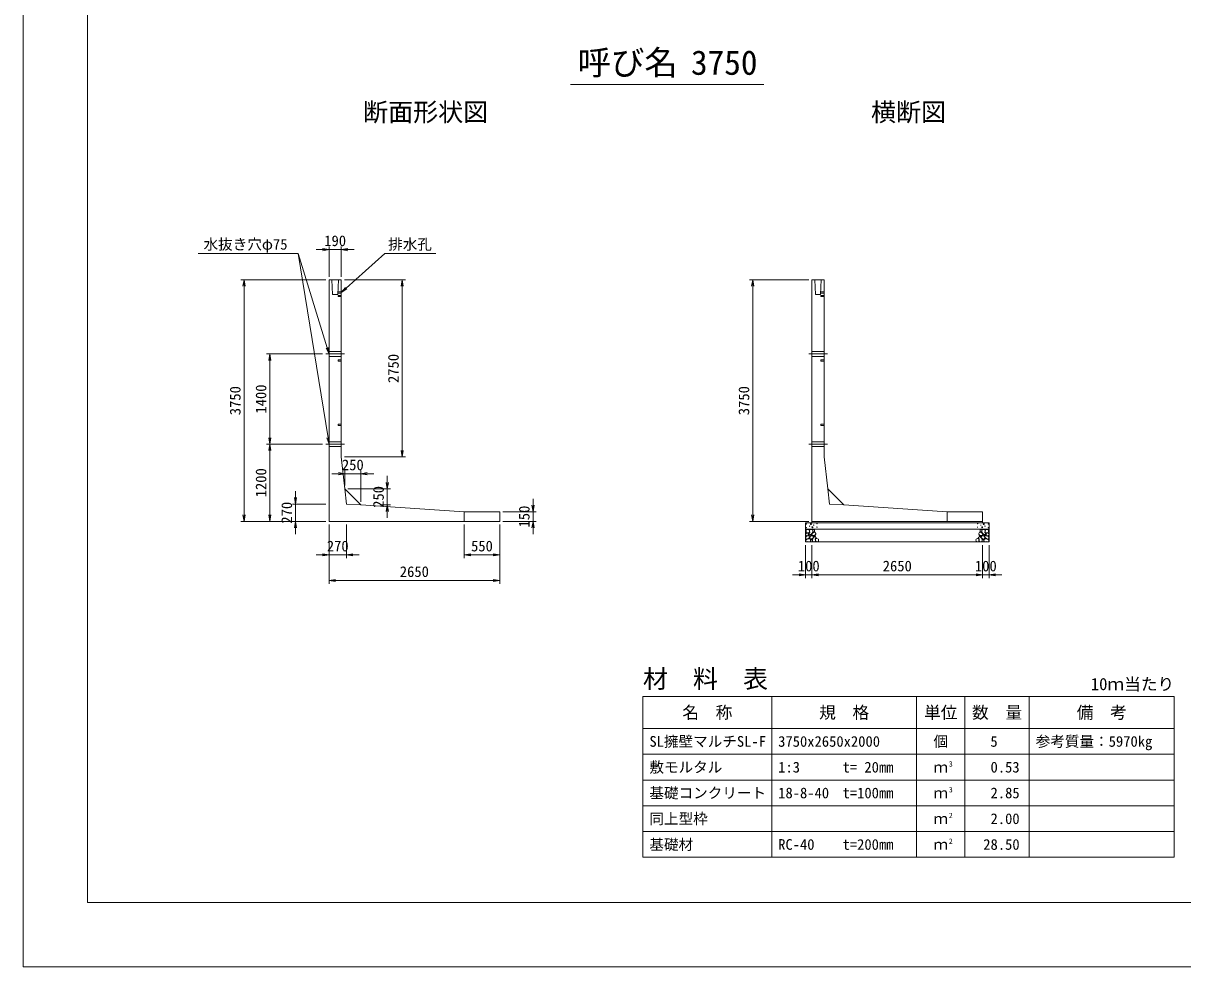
# Model space of a CAD drawing. Units: millimetres at full size, sheet at 1:50. Extents: x 70280 to 112330, y -109759 to -80059.
# Drawn here: x 70280 to 88289, y -109759 to -95106 of the extents above; entities that cross this region are included whole.
import ezdxf
from ezdxf.enums import TextEntityAlignment as Align

# ---------------------------------------------------------------- set-up
doc = ezdxf.new("R2010")
doc.units = ezdxf.units.MM
doc.header["$LTSCALE"] = 50
doc.linetypes.add('CHAIN', pattern=[18.5, 12, -1.5, 3.5, -1.5])
doc.linetypes.add('DASHED_SPACED', pattern=[12, 6, -6])
for name, color, linetype, lineweight in [('D-BMK', 2, 'CHAIN', 13), ('D-DCR-HCHn', 4, 'Continuous', 9), ('D-MTR-FRAM', 7, 'Continuous', 13), ('D-MTR-LINE', 7, 'Continuous', 13), ('D-STR-DIM', 7, 'Continuous', 9), ('D-STR-STRn', 1, 'Continuous', 13), ('D-STR-TXT', 7, 'Continuous', 9), ('D-TTL', 2, 'Continuous', 13), ('D-TTL-TXT', 7, 'Continuous', 13)]:
    doc.layers.add(name, color=color, linetype=linetype, lineweight=lineweight)
doc.layers.add('D-MTR', color=7, linetype='Continuous')
doc.layers.add('D-MTR-TXT', color=7, linetype='Continuous')
doc.styles.add('ＭＳ ゴシック', font='')
doc.styles.get('ＭＳ ゴシック').set_extended_font_data('MS Gothic')

# ---------------------------------------------------------------- blocks, each defined once
blk = doc.blocks.new('open_arrow')
at = {"color": 0, "linetype": 'Continuous', "lineweight": -2}
blk.add_lwpolyline([(7.5, 1.25), (0, 0), (7.5, -1.25)], dxfattribs=at)

msp = doc.modelspace()

# ---------------------------------------------------------------- linework, layer by layer
at = {"layer": 'D-BMK'}
for p, q in [((74980.11, -100242.06), (75270.11, -100242.06)), ((82480.11, -100242.06), (82770.11, -100242.06)), ((74980.11, -101642.06), (75270.11, -101642.06)), ((82480.11, -101642.06), (82770.11, -101642.06))]:
    msp.add_line(p, q, dxfattribs=at)
at = {"layer": 'D-DCR-HCHn'}
for points in [[(82481.31, -102970.47), (82460.51, -102965.84), (82442.01, -102975.09), (82439.7, -102995.89), (82444.32, -103012.07), (82467.44, -103019.01), (82483.62, -103019.01), (82490.55, -103007.45), (82490.55, -102982.02)], [(82499.8, -102968.16), (82492.87, -102988.96), (82495.18, -103012.07), (82479, -103037.5), (82499.8, -103049.06), (82522.91, -103037.5), (82536.78, -103019.01), (82541.41, -102988.96), (82536.78, -102972.78), (82522.91, -102965.84)], [(82539.09, -103023.63), (82527.54, -103051.37), (82536.78, -103062.92), (82564.52, -103062.92), (82576.08, -103058.3), (82587.64, -103042.12), (82587.64, -103028.25), (82576.08, -103009.76), (82562.21, -103007.45)], [(82543.72, -102972.78), (82543.72, -103000.52), (82555.27, -103007.45), (82566.83, -103000.52), (82569.14, -102984.34), (82566.83, -102970.47), (82550.65, -102965.84)], [(85171.13, -103023.63), (85182.68, -103051.37), (85173.44, -103062.92), (85145.7, -103062.92), (85134.14, -103058.3), (85122.58, -103042.12), (85122.58, -103028.25), (85134.14, -103009.76), (85148.01, -103007.45)], [(85166.5, -102972.78), (85166.5, -103000.52), (85154.95, -103007.45), (85143.39, -103000.52), (85141.08, -102984.34), (85143.39, -102970.47), (85159.57, -102965.84)], [(85210.42, -102968.16), (85217.35, -102988.96), (85215.04, -103012.07), (85231.22, -103037.5), (85210.42, -103049.06), (85187.31, -103037.5), (85173.44, -103019.01), (85168.81, -102988.96), (85173.44, -102972.78), (85187.31, -102965.84)], [(85228.91, -102970.47), (85249.71, -102965.84), (85268.21, -102975.09), (85270.52, -102995.89), (85265.9, -103012.07), (85242.78, -103019.01), (85226.6, -103019.01), (85219.67, -103007.45), (85219.67, -102982.02)], [(82437.39, -103028.25), (82430.46, -103049.06), (82439.7, -103062.92), (82462.82, -103065.24), (82478.6, -103058.46), (82472.06, -103042.12), (82476.69, -103032.88), (82467.44, -103023.63), (82453.57, -103019.01)], [(82481.27, -103105.05), (82498.39, -103079.37), (82496.25, -103072.95), (82472.7, -103066.53), (82451.3, -103068.67), (82436.32, -103081.51), (82434.18, -103096.49), (82436.32, -103111.47), (82453.44, -103115.75)], [(82489.83, -103158.56), (82504.81, -103152.14), (82509.09, -103130.73), (82500.53, -103115.75), (82485.55, -103111.47), (82466.28, -103113.61), (82444.88, -103122.17), (82434.18, -103135.02), (82434.18, -103150), (82440.6, -103158.56), (82466.28, -103156.42)], [(82504.42, -103049.06), (82492.87, -103058.3), (82497.49, -103065.24), (82513.67, -103065.24), (82520.6, -103062.92), (82525.23, -103053.68), (82518.29, -103046.74)], [(82541.19, -103105.05), (82551.89, -103079.37), (82543.33, -103068.67), (82517.65, -103068.67), (82506.95, -103072.95), (82496.25, -103087.93), (82496.25, -103100.77), (82506.95, -103117.89), (82519.79, -103120.03)], [(82536.91, -103152.14), (82536.91, -103126.45), (82526.21, -103120.03), (82515.51, -103126.45), (82513.37, -103141.44), (82515.51, -103154.28), (82530.49, -103158.56)], [(82577.58, -103156.42), (82584, -103137.16), (82581.86, -103115.75), (82596.84, -103092.21), (82577.58, -103081.51), (82556.17, -103092.21), (82543.33, -103109.33), (82539.05, -103137.16), (82543.33, -103152.14), (82556.17, -103158.56)], [(82573.3, -103081.51), (82584, -103072.95), (82579.72, -103066.53), (82564.73, -103066.53), (82558.31, -103068.67), (82554.03, -103077.23), (82560.45, -103083.65)], [(82594.7, -103154.28), (82613.96, -103158.56), (82631.08, -103150), (82633.22, -103130.73), (82628.94, -103115.75), (82607.54, -103109.33), (82592.56, -103109.33), (82586.14, -103120.03), (82586.14, -103143.58)], [(85115.52, -103154.28), (85096.26, -103158.56), (85079.14, -103150), (85077, -103130.73), (85081.28, -103115.75), (85102.68, -103109.33), (85117.66, -103109.33), (85124.08, -103120.03), (85124.08, -103143.58)], [(85132.64, -103156.42), (85126.22, -103137.16), (85128.36, -103115.75), (85113.38, -103092.21), (85132.64, -103081.51), (85154.05, -103092.21), (85166.89, -103109.33), (85171.17, -103137.16), (85166.89, -103152.14), (85154.05, -103158.56)], [(85136.92, -103081.51), (85126.22, -103072.95), (85130.5, -103066.53), (85145.49, -103066.53), (85151.91, -103068.67), (85156.19, -103077.23), (85149.77, -103083.65)], [(85169.03, -103105.05), (85158.33, -103079.37), (85166.89, -103068.67), (85192.57, -103068.67), (85203.27, -103072.95), (85213.97, -103087.93), (85213.97, -103100.77), (85203.27, -103117.89), (85190.43, -103120.03)], [(85173.31, -103152.14), (85173.31, -103126.45), (85184.01, -103120.03), (85194.71, -103126.45), (85196.85, -103141.44), (85194.71, -103154.28), (85179.73, -103158.56)], [(85205.8, -103049.06), (85217.35, -103058.3), (85212.73, -103065.24), (85196.55, -103065.24), (85189.62, -103062.92), (85184.99, -103053.68), (85191.93, -103046.74)], [(85220.39, -103158.56), (85205.41, -103152.14), (85201.13, -103130.73), (85209.69, -103115.75), (85224.67, -103111.47), (85243.94, -103113.61), (85265.34, -103122.17), (85276.04, -103135.02), (85276.04, -103150), (85269.62, -103158.56), (85243.94, -103156.42)], [(85228.95, -103105.05), (85211.83, -103079.37), (85213.97, -103072.95), (85237.52, -103066.53), (85258.92, -103068.67), (85273.9, -103081.51), (85276.04, -103096.49), (85273.9, -103111.47), (85256.78, -103115.75)], [(85272.83, -103028.25), (85279.76, -103049.06), (85270.52, -103062.92), (85247.4, -103065.24), (85231.62, -103058.46), (85238.16, -103042.12), (85233.53, -103032.88), (85242.78, -103023.63), (85256.65, -103019.01)]]:
    msp.add_lwpolyline(points, close=True, dxfattribs=at)
for centre, radius in [((82440.84, -102884.63), 3), ((82441.98, -102938.14), 3), ((82492.4, -102916.3), 3), ((82513.45, -102884.63), 7.5), ((82536.77, -102932.09), 7.5), ((82557.82, -102900.42), 3), ((82608.24, -102878.58), 3), ((82609.38, -102932.09), 3), ((85100.84, -102932.09), 3), ((85101.98, -102878.58), 3), ((85152.4, -102900.42), 3), ((85173.45, -102932.09), 7.5), ((85196.77, -102884.63), 7.5), ((85217.82, -102916.3), 3), ((85268.24, -102938.14), 3), ((85269.38, -102884.63), 3)]:
    msp.add_circle(centre, radius, dxfattribs=at)
at = {"layer": 'D-MTR-FRAM'}
for p, q in [((79905.11, -105558.73), (88155.11, -105558.73)), ((79905.11, -105558.73), (79905.11, -108058.73)), ((88155.11, -105558.73), (88155.11, -108058.73)), ((79905.11, -108058.73), (88155.11, -108058.73))]:
    msp.add_line(p, q, dxfattribs=at)
at = {"layer": 'D-MTR-LINE'}
for p, q in [((81905.11, -105558.73), (81905.11, -108058.73)), ((84155.11, -105558.73), (84155.11, -108058.73)), ((84905.11, -105558.73), (84905.11, -108058.73)), ((85905.11, -105558.73), (85905.11, -108058.73)), ((79905.11, -106058.73), (88155.11, -106058.73)), ((79905.11, -106458.73), (88155.11, -106458.73)), ((79905.11, -106858.73), (88155.11, -106858.73)), ((79905.11, -107258.73), (88155.11, -107258.73)), ((79905.11, -107658.73), (88155.11, -107658.73))]:
    msp.add_line(p, q, dxfattribs=at)
at = {"layer": 'D-STR-DIM'}
for p, q in [((74830.11, -98622.06), (75420.11, -98622.06)), ((75030.11, -99042.06), (75030.11, -98572.06)), ((75220.11, -99042.06), (75220.11, -98572.06)), ((74980.11, -99092.06), (73660.11, -99092.06)), ((73710.11, -102842.06), (73710.11, -99092.06)), ((75270.11, -99092.06), (76216.58, -99092.06)), ((76166.58, -101842.06), (76166.58, -99092.06)), ((82480.11, -99092.06), (81560.11, -99092.06)), ((81610.11, -102842.06), (81610.11, -99092.06)), ((74930.11, -100242.06), (74060.11, -100242.06)), ((74110.11, -101642.06), (74110.11, -100242.06)), ((74930.11, -101642.06), (74060.11, -101642.06)), ((74930.11, -101642.06), (74060.11, -101642.06)), ((74110.11, -102842.06), (74110.11, -101642.06)), ((75270.11, -101842.06), (76216.58, -101842.06)), ((75074.32, -102101.76), (75724.32, -102101.76)), ((75274.32, -102286.76), (75274.32, -102051.76)), ((75524.32, -102536.76), (75524.32, -102051.76)), ((75934.32, -102786.76), (75934.32, -102136.76)), ((74510.11, -103042.06), (74510.11, -102372.06)), ((75324.32, -102336.76), (75984.32, -102336.76)), ((74980.11, -102572.06), (74460.11, -102572.06)), ((75824.32, -102586.76), (75984.32, -102586.76)), ((78198.55, -102492.06), (78198.55, -103042.06)), ((77730.11, -102692.06), (78248.55, -102692.06)), ((74980.11, -102842.06), (73660.11, -102842.06)), ((74980.11, -102842.06), (74060.11, -102842.06)), ((74980.11, -102842.06), (74460.11, -102842.06)), ((75030.11, -102892.06), (75030.11, -103809.88)), ((75030.11, -102892.06), (75030.11, -103412.06)), ((75300.11, -102892.06), (75300.11, -103412.06)), ((77130.11, -102892.06), (77130.11, -103412.06)), ((77680.11, -102892.06), (77680.11, -103809.88)), ((77680.11, -102892.06), (77680.11, -103412.06)), ((77730.11, -102842.06), (78248.55, -102842.06)), ((82480.11, -102842.06), (81560.11, -102842.06)), ((74830.11, -103362.06), (75500.11, -103362.06)), ((77130.11, -103362.06), (77680.11, -103362.06)), ((82430.11, -103212.06), (82430.11, -103722.06)), ((82530.11, -103212.06), (82530.11, -103722.06)), ((82530.11, -103212.06), (82530.11, -103722.06)), ((85180.11, -103212.06), (85180.11, -103722.06)), ((85180.11, -103212.06), (85180.11, -103722.06)), ((85280.11, -103212.06), (85280.11, -103722.06)), ((82730.11, -103672.06), (82230.11, -103672.06)), ((82530.11, -103672.06), (85180.11, -103672.06)), ((84980.11, -103672.06), (85480.11, -103672.06)), ((77680.11, -103759.88), (75030.11, -103759.88))]:
    msp.add_line(p, q, dxfattribs=at)
for points in [[(75030.11, -101642.06), (75014.11, -101543.35), (74550.11, -98679.85)], [(75030.11, -100242.06), (75000.74, -100146.47), (74550.11, -98679.85)], [(75220.11, -99287.06), (75294.45, -99220.18), (75895.11, -98679.85)]]:
    msp.add_lwpolyline(points, dxfattribs=at)
at = {"layer": 'D-STR-STRn'}
for p, q in [((75030.11, -102842.06), (75030.11, -99092.06)), ((75030.11, -99092.06), (75220.11, -99092.06)), ((75220.11, -99092.06), (75220.11, -101842.06)), ((82530.11, -102842.06), (82530.11, -99092.06)), ((82530.11, -99092.06), (82720.11, -99092.06)), ((82720.11, -99092.06), (82720.11, -101842.06)), ((75220.11, -101842.06), (75274.32, -102336.76)), ((82720.11, -101842.06), (82774.32, -102336.76)), ((75524.32, -102586.76), (75274.32, -102336.76)), ((83024.32, -102586.76), (82774.32, -102336.76)), ((77130.11, -102692.06), (75524.32, -102586.76)), ((84630.11, -102692.06), (83024.32, -102586.76)), ((77130.11, -102692.06), (77680.11, -102692.06)), ((77130.11, -102692.06), (77130.11, -102842.06)), ((77680.11, -102842.06), (77680.11, -102692.06)), ((84630.11, -102692.06), (85180.11, -102692.06)), ((84630.11, -102692.06), (84630.11, -102842.06)), ((85180.11, -102842.06), (85180.11, -102692.06)), ((75030.11, -102842.06), (77680.11, -102842.06)), ((75030.11, -102842.06), (77130.11, -102842.06)), ((82430.11, -103162.06), (82430.11, -102862.06)), ((82430.11, -102862.06), (85280.11, -102862.06)), ((82430.11, -102962.06), (85280.11, -102962.06)), ((82530.11, -102842.06), (82530.11, -102862.06)), ((82530.11, -102842.06), (85180.11, -102842.06)), ((85180.11, -102842.06), (85180.11, -102862.06)), ((85280.11, -102862.06), (85280.11, -103162.06)), ((82430.11, -103162.06), (85280.11, -103162.06))]:
    msp.add_line(p, q, dxfattribs=at)
at = {"layer": 'D-STR-STRn', "linetype": 'DASHED_SPACED'}
for p, q in [((75085.11, -99317.06), (75075.11, -99092.06)), ((75175.11, -99092.06), (75165.11, -99317.06)), ((82585.11, -99317.06), (82575.11, -99092.06)), ((82675.11, -99092.06), (82665.11, -99317.06)), ((75165.11, -99317.06), (75085.11, -99317.06)), ((75166, -99297.06), (75220.11, -99297.06)), ((75166.89, -99277.06), (75220.11, -99277.06)), ((82665.11, -99317.06), (82585.11, -99317.06)), ((82666, -99297.06), (82720.11, -99297.06)), ((82666.89, -99277.06), (82720.11, -99277.06)), ((75220.11, -100204.56), (75030.11, -100204.56)), ((75220.11, -100279.56), (75030.11, -100279.56)), ((82720.11, -100204.56), (82530.11, -100204.56)), ((82720.11, -100279.56), (82530.11, -100279.56)), ((75220.11, -101604.56), (75030.11, -101604.56)), ((75220.11, -101679.56), (75030.11, -101679.56)), ((82720.11, -101604.56), (82530.11, -101604.56)), ((82720.11, -101679.56), (82530.11, -101679.56))]:
    msp.add_line(p, q, dxfattribs=at)
at = {"layer": 'D-STR-STRn', "color": 2, "linetype": 'DASHED_SPACED'}
for p, q in [((75300.11, -102572.06), (75274.32, -102336.76)), ((82800.11, -102572.06), (82774.32, -102336.76)), ((75300.11, -102572.06), (75524.32, -102586.76)), ((82800.11, -102572.06), (83024.32, -102586.76))]:
    msp.add_line(p, q, dxfattribs=at)
at = {"layer": 'D-STR-STRn', "linetype": 'DASHED_SPACED'}
for points in [[(75220.11, -99332.56), (75170.11, -99332.56), (75170.11, -99351.56), (75220.11, -99351.56)], [(82720.11, -99332.56), (82670.11, -99332.56), (82670.11, -99351.56), (82720.11, -99351.56)], [(75220.11, -100332.56), (75170.11, -100332.56), (75170.11, -100351.56), (75220.11, -100351.56)], [(82720.11, -100332.56), (82670.11, -100332.56), (82670.11, -100351.56), (82720.11, -100351.56)], [(75220.11, -101332.56), (75170.11, -101332.56), (75170.11, -101351.56), (75220.11, -101351.56)], [(82720.11, -101332.56), (82670.11, -101332.56), (82670.11, -101351.56), (82720.11, -101351.56)]]:
    msp.add_lwpolyline(points, dxfattribs=at)
at = {"layer": 'D-STR-TXT'}
for p, q in [((74550.11, -98679.85), (72997.93, -98679.85)), ((75895.11, -98679.85), (76687.28, -98679.85))]:
    msp.add_line(p, q, dxfattribs=at)
at = {"layer": 'D-TTL'}
for points in [[(70280.11, -109758.73), (112330.11, -109758.73), (112330.11, -80058.73), (70280.11, -80058.73)], [(71280.11, -108758.73), (111330.11, -108758.73), (111330.11, -81058.73), (71280.11, -81058.73)]]:
    msp.add_lwpolyline(points, close=True, dxfattribs=at)
at = {"layer": 'D-TTL-TXT'}
msp.add_line((78780.11, -96058.73), (81780.11, -96058.73), dxfattribs=at)

# ---------------------------------------------------------------- block references
at = {"layer": 'D-STR-DIM', "xscale": 13.3, "yscale": 13.3}
for p, rotation in [((75030.11, -98622.06), 180), ((73710.11, -99092.06), 270), ((75220.11, -99287.06), 42), ((76166.58, -99092.06), 270), ((81610.11, -99092.06), 270), ((74110.11, -100242.06), 270), ((75030.11, -100242.06), 107.1), ((74110.11, -101642.06), 90), ((75030.11, -101642.06), 99.2), ((74110.11, -101642.06), 270), ((76166.58, -101842.06), 90), ((75274.32, -102101.76), 180), ((75934.32, -102336.76), 90), ((74510.11, -102572.06), 90), ((75934.32, -102586.76), 270), ((78198.55, -102692.06), 90), ((73710.11, -102842.06), 90), ((74110.11, -102842.06), 90), ((81610.11, -102842.06), 90), ((74510.11, -102842.06), 270), ((78198.55, -102842.06), 270), ((75030.11, -103362.06), 180), ((77680.11, -103362.06), 180), ((82430.11, -103672.06), 180), ((85180.11, -103672.06), 180), ((85180.11, -103672.06), 180), ((77680.11, -103759.88), 180)]:
    msp.add_blockref('open_arrow', p, dxfattribs=dict(at, rotation=rotation))
for p in [(75220.11, -98622.06), (75524.32, -102101.76), (75300.11, -103362.06), (77130.11, -103362.06), (82530.11, -103672.06), (82530.11, -103672.06), (85280.11, -103672.06), (75030.11, -103759.88)]:
    msp.add_blockref('open_arrow', p, dxfattribs=at)

# ---------------------------------------------------------------- texts
at = {"layer": 'D-MTR', "style": 'ＭＳ ゴシック'}
msp.add_text('材\u3000料\u3000表', height=284.8, dxfattribs=at).set_placement((79905.11, -105513.35), align=Align.BOTTOM_LEFT)
msp.add_text('10ｍ当たり', height=189.9, dxfattribs=at).set_placement((88155.11, -105520.14), align=Align.BOTTOM_RIGHT)
at = {"layer": 'D-MTR-TXT', "style": 'ＭＳ ゴシック'}
for s, height, p in [('名\u3000称', 189.9, (80905.11, -105808.73)), ('規\u3000格', 189.9, (83030.11, -105808.73)), ('単位', 189.9, (84530.11, -105808.73)), ('数\u3000量', 189.9, (85405.11, -105808.73)), ('備\u3000考', 189.9, (87030.11, -105808.73)), ('個', 166.1, (84530.11, -106258.73)), ('ｍ', 166.1, (84530.11, -106658.73)), ('ｍ', 166.1, (84530.11, -107058.73)), ('ｍ', 166.1, (84530.11, -107458.73)), ('ｍ', 166.1, (84530.11, -107858.73))]:
    msp.add_text(s, height=height, dxfattribs=at).set_placement(p, align=Align.MIDDLE_CENTER)
for s, p in [('SL擁壁マルチSL-F', (80005.11, -106258.73)), ('3750x2650x2000', (82005.11, -106258.73)), ('参考質量：5970kg', (86005.11, -106258.73)), ('敷モルタル', (80005.11, -106658.73)), ('1:3', (82005.11, -106658.73)), ('t= 20mm', (83005.11, -106658.73)), ('基礎コンクリート', (80005.11, -107058.73)), ('18-8-40', (82005.11, -107058.73)), ('t=100mm', (83005.11, -107058.73)), ('同上型枠', (80005.11, -107458.73)), ('基礎材', (80005.11, -107858.73)), ('RC-40', (82005.11, -107858.73)), ('t=200mm', (83005.11, -107858.73))]:
    msp.add_text(s, height=166.1, dxfattribs=at).set_placement(p, align=Align.MIDDLE_LEFT)
for s, p in [('5', (85413.99, -106258.73)), ('0.53', (85755.11, -106658.73)), ('2.85', (85755.11, -107058.73)), ('2.00', (85755.11, -107458.73)), ('28.50', (85755.11, -107858.73))]:
    msp.add_text(s, height=166.1, dxfattribs=at).set_placement(p, align=Align.MIDDLE_RIGHT)
for s, p in [('3', (84655.11, -106674.66)), ('3', (84655.11, -107074.66)), ('2', (84655.11, -107474.66)), ('2', (84655.11, -107874.66))]:
    msp.add_text(s, height=83.07, dxfattribs=at).set_placement(p, align=Align.BOTTOM_LEFT)
at = {"layer": 'D-STR-DIM', "style": 'ＭＳ ゴシック'}
for s, p in [('190', (75125.11, -98484.56)), ('250', (75399.32, -101964.26)), ('270', (75165.11, -103224.56)), ('550', (77405.11, -103224.56)), ('2650', (76355.11, -103622.38)), ('100', (82480.11, -103534.56)), ('2650', (83855.11, -103534.56)), ('100', (85230.11, -103534.56))]:
    msp.add_text(s, height=166.1, dxfattribs=at).set_placement(p, align=Align.MIDDLE_CENTER)
for s, p in [('2750', (76029.08, -100467.06)), ('3750', (73572.61, -100967.06)), ('1400', (73972.61, -100942.06)), ('3750', (81472.61, -100967.06)), ('1200', (73972.61, -102242.06)), ('250', (75796.82, -102461.76)), ('270', (74372.61, -102707.06)), ('150', (78061.05, -102767.06))]:
    msp.add_text(s, height=166.1, rotation=90, dxfattribs=at).set_placement(p, align=Align.MIDDLE_CENTER)
at = {"layer": 'D-STR-TXT', "style": 'ＭＳ ゴシック'}
for s, p in [('水抜き穴φ75', (73081.09, -98671.71)), ('排水孔', (75947.9, -98671.71))]:
    msp.add_text(s, height=166.1, dxfattribs=at).set_placement(p, align=Align.BOTTOM_LEFT)
at = {"layer": 'D-TTL-TXT', "style": 'ＭＳ ゴシック'}
for s, height, p in [('呼び名', 379.8, (79667.61, -96021.23)), ('3750', 379.8, (81167.61, -96021.23)), ('断面形状図', 284.8, (76530.11, -96713.35)), ('横断図', 284.8, (84030.11, -96713.35))]:
    msp.add_text(s, height=height, dxfattribs=at).set_placement(p, align=Align.BOTTOM_CENTER)

doc.saveas('drawing.dxf')
